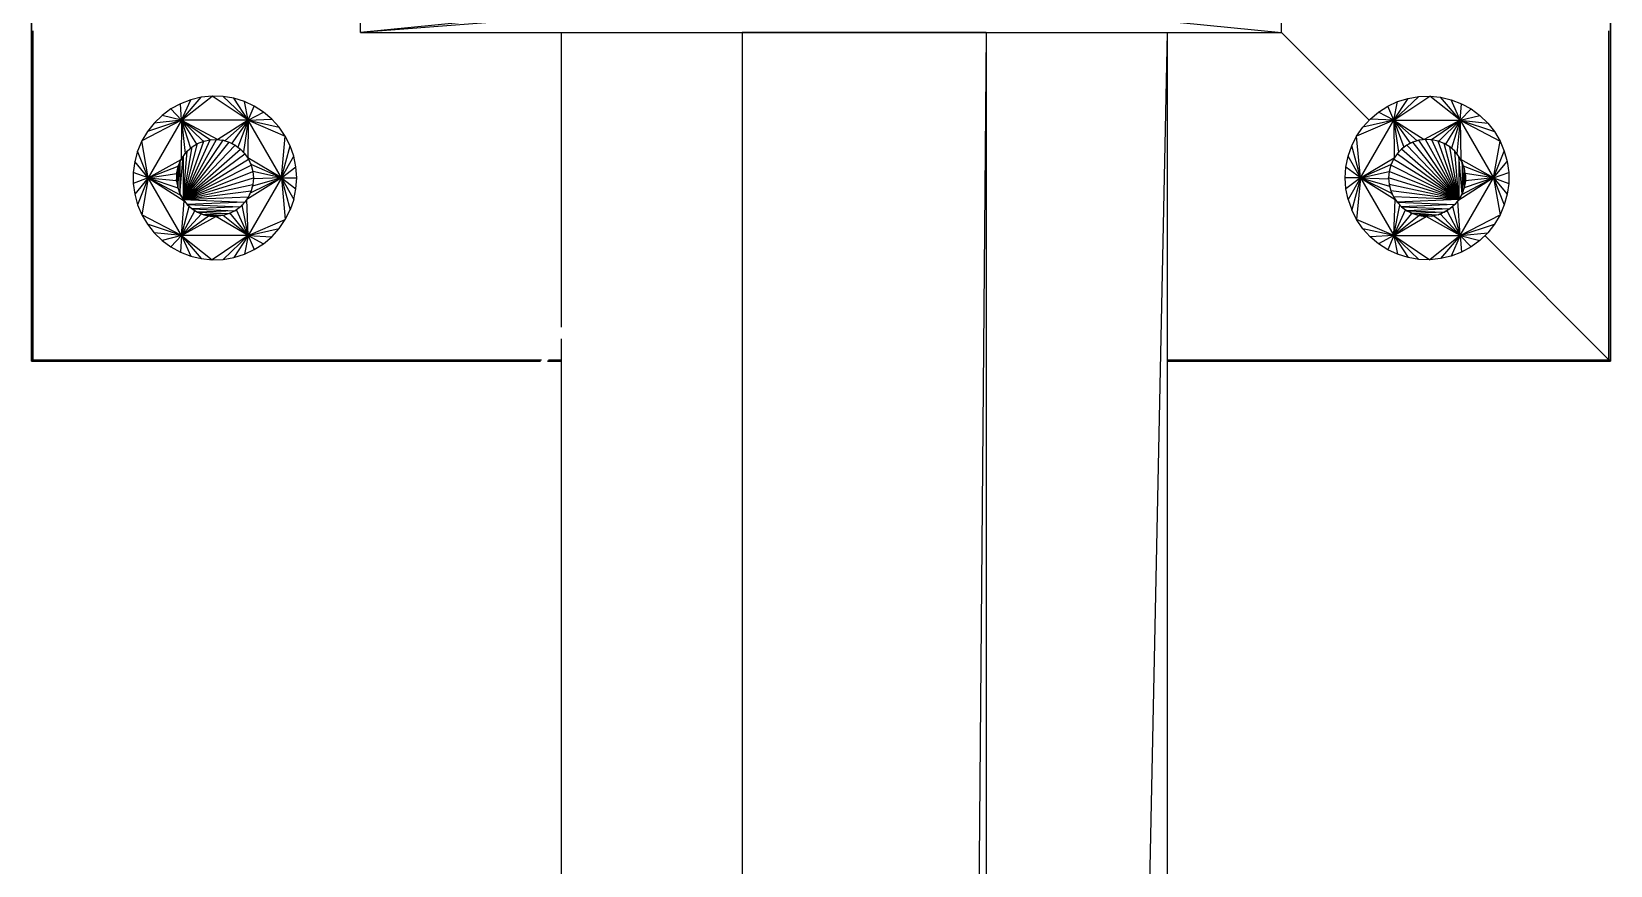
# Model space of a CAD drawing. Header units: millimetres. Extents: x -107267 to 109426, y -98906 to 83910.
# Drawn here: x 55227.7 to 55488.3, y 5601.8 to 5739.4 of the extents above; entities that cross this region are included whole.
import ezdxf

# ---------------------------------------------------------------- set-up
doc = ezdxf.new("R2010")
doc.units = ezdxf.units.MM
doc.layers.add('Top (Plan) View-000-CHÃO', color=254, linetype='Continuous')

# ---------------------------------------------------------------- blocks, each defined once
blk = doc.blocks.new('*U46')
at = {"layer": 'Top (Plan) View-000-CHÃO', "color": 0, "linetype": 'ByBlock', "lineweight": -2}
for p, q in [((154350.45, 166941.2), (154350.45, 162093.2)), ((154390.67, 166941.2), (154350.45, 162093.2)), ((154390.67, 166941.2), (154350.45, 166941.2)), ((154390.67, 166941.2), (154390.67, 162093.2))]:
    blk.add_line(p, q, dxfattribs=at)
blk = doc.blocks.new('*U118')
at = {"layer": 'Top (Plan) View-000-CHÃO', "color": 0, "linetype": 'ByBlock', "lineweight": -2}
for p, q in [((154256.17, 166928.58), (154254.72, 166927.51)), ((154257.75, 166929.44), (154256.17, 166928.58)), ((154257.94, 166926.72), (154256.17, 166928.58)), ((154259.44, 166930.09), (154257.75, 166929.44)), ((154257.94, 166926.72), (154257.75, 166929.44)), ((154257.94, 166926.72), (154262.98, 166930.69)), ((154257.94, 166926.72), (154261.19, 166930.51)), ((154257.94, 166926.72), (154259.44, 166930.09)), ((154261.19, 166930.51), (154259.44, 166930.09)), ((154262.98, 166930.69), (154261.19, 166930.51)), ((154264.79, 166930.63), (154262.98, 166930.69)), ((154268.93, 166926.72), (154262.98, 166930.69)), ((154266.56, 166930.33), (154264.79, 166930.63)), ((154268.93, 166926.72), (154264.79, 166930.63)), ((154268.29, 166929.79), (154266.56, 166930.33)), ((154268.93, 166926.72), (154266.56, 166930.33)), ((154269.92, 166929.04), (154268.29, 166929.79)), ((154268.93, 166926.72), (154268.29, 166929.79)), ((154268.93, 166926.72), (154269.92, 166929.04)), ((154271.44, 166928.06), (154269.92, 166929.04)), ((154257.94, 166926.72), (154251.39, 166923.29)), ((154257.94, 166926.72), (154252.31, 166924.84)), ((154253.42, 166926.25), (154252.31, 166924.84)), ((154257.94, 166926.72), (154252.44, 166917.2)), ((154254.72, 166927.51), (154253.42, 166926.25)), ((154257.94, 166926.72), (154253.42, 166926.25)), ((154257.94, 166926.72), (154254.72, 166927.51)), ((154257.94, 166926.72), (154257.86, 166920.24)), ((154268.93, 166926.72), (154257.94, 166926.72)), ((154257.94, 166926.72), (154263.89, 166923.53)), ((154257.94, 166926.72), (154262.69, 166923.5)), ((154257.94, 166926.72), (154261.51, 166923.25)), ((154257.94, 166926.72), (154260.4, 166922.77)), ((154257.94, 166926.72), (154259.4, 166922.1)), ((154257.94, 166926.72), (154258.54, 166921.24)), ((154268.93, 166926.72), (154263.89, 166923.53)), ((154268.93, 166926.72), (154265.08, 166923.33)), ((154268.93, 166926.72), (154266.21, 166922.91)), ((154268.93, 166926.72), (154267.24, 166922.28)), ((154268.93, 166926.72), (154268.14, 166921.47)), ((154268.93, 166926.72), (154268.86, 166920.5)), ((154268.93, 166926.72), (154271.44, 166928.06)), ((154268.93, 166926.72), (154272.82, 166926.9)), ((154274.43, 166917.2), (154268.93, 166926.72)), ((154268.93, 166926.72), (154274.03, 166925.56)), ((154268.93, 166926.72), (154275.05, 166924.08)), ((154272.82, 166926.9), (154271.44, 166928.06)), ((154274.03, 166925.56), (154272.82, 166926.9)), ((154251.39, 166923.29), (154250.68, 166921.62)), ((154252.31, 166924.84), (154251.39, 166923.29)), ((154252.44, 166917.2), (154251.39, 166923.29)), ((154261.31, 166923.16), (154261.51, 166923.25)), ((154261.51, 166923.25), (154261.53, 166923.25)), ((154262.67, 166923.5), (154262.69, 166923.5)), ((154262.69, 166923.5), (154262.86, 166923.51)), ((154263.81, 166923.53), (154263.89, 166923.53)), ((154263.89, 166923.53), (154264.19, 166923.48)), ((154264.95, 166923.35), (154265.08, 166923.33)), ((154265.08, 166923.33), (154265.36, 166923.23)), ((154275.05, 166924.08), (154274.03, 166925.56)), ((154274.43, 166917.2), (154275.05, 166924.08)), ((154275.86, 166922.47), (154275.05, 166924.08)), ((154250.68, 166921.62), (154250.21, 166919.89)), ((154252.44, 166917.2), (154250.68, 166921.62)), ((154258.4, 166921.03), (154258.54, 166921.24)), ((154258.54, 166921.24), (154258.68, 166921.38)), ((154259.19, 166921.89), (154259.4, 166922.1)), ((154259.4, 166922.1), (154259.52, 166922.18)), ((154260.14, 166922.6), (154260.4, 166922.77)), ((154260.4, 166922.77), (154260.48, 166922.81)), ((154266.03, 166922.97), (154266.21, 166922.91)), ((154266.21, 166922.91), (154266.44, 166922.77)), ((154267.04, 166922.4), (154267.24, 166922.28)), ((154267.24, 166922.28), (154267.4, 166922.13)), ((154267.93, 166921.66), (154268.14, 166921.47)), ((154268.14, 166921.47), (154268.23, 166921.34)), ((154268.68, 166920.74), (154268.86, 166920.5)), ((154274.43, 166917.2), (154275.86, 166922.47)), ((154274.43, 166917.2), (154276.46, 166920.76)), ((154276.46, 166920.76), (154275.86, 166922.47)), ((154276.81, 166919), (154276.46, 166920.76)), ((154250.21, 166919.89), (154249.97, 166918.1)), ((154249.97, 166918.1), (154249.97, 166916.29)), ((154252.44, 166917.2), (154249.97, 166918.1)), ((154252.44, 166917.2), (154250.21, 166919.89)), ((154252.44, 166917.2), (154257.86, 166920.24)), ((154252.44, 166917.2), (154257.39, 166919.13)), ((154257.13, 166917.95), (154257.2, 166918.25)), ((154257.36, 166918.99), (154257.39, 166919.13)), ((154257.39, 166919.13), (154257.5, 166919.4)), ((154257.78, 166920.05), (154257.86, 166920.24)), ((154257.86, 166920.24), (154258, 166920.45)), ((154268.86, 166920.5), (154268.9, 166920.41)), ((154274.43, 166917.2), (154268.86, 166920.5)), ((154269.27, 166919.64), (154269.39, 166919.41)), ((154269.39, 166919.41), (154269.4, 166919.37)), ((154274.43, 166917.2), (154269.39, 166919.41)), ((154269.7, 166918.25), (154269.7, 166918.25)), ((154269.7, 166918.25), (154269.7, 166918.19)), ((154274.43, 166917.2), (154269.7, 166918.25)), ((154274.43, 166917.2), (154276.81, 166919)), ((154276.94, 166917.2), (154276.81, 166919)), ((154252.44, 166917.2), (154249.97, 166916.29)), ((154249.97, 166916.29), (154250.21, 166914.51)), ((154252.44, 166917.2), (154250.21, 166914.51)), ((154252.44, 166917.2), (154250.68, 166912.77)), ((154252.44, 166917.2), (154251.39, 166911.11)), ((154252.44, 166917.2), (154257.13, 166917.95)), ((154252.44, 166917.2), (154257.1, 166916.75)), ((154252.44, 166917.2), (154257.3, 166915.56)), ((154252.44, 166917.2), (154257.72, 166914.43)), ((154252.44, 166917.2), (154258.35, 166913.39)), ((154257.94, 166907.67), (154252.44, 166917.2)), ((154257.1, 166916.75), (154257.11, 166916.98)), ((154257.11, 166916.71), (154257.1, 166916.75)), ((154257.13, 166917.86), (154257.13, 166917.95)), ((154257.3, 166915.56), (154257.3, 166915.57)), ((154257.35, 166915.44), (154257.3, 166915.56)), ((154274.43, 166917.2), (154268.69, 166913.63)), ((154274.43, 166917.2), (154268.93, 166907.67)), ((154274.43, 166917.2), (154269.27, 166914.69)), ((154269.64, 166915.84), (154269.55, 166915.56)), ((154274.43, 166917.2), (154269.64, 166915.84)), ((154269.65, 166915.97), (154269.64, 166915.84)), ((154269.78, 166917.04), (154269.75, 166916.75)), ((154274.43, 166917.2), (154269.78, 166917.04)), ((154269.78, 166917.11), (154269.78, 166917.04)), ((154274.43, 166917.2), (154276.46, 166913.63)), ((154274.43, 166917.2), (154275.86, 166911.93)), ((154274.43, 166917.2), (154275.05, 166910.32)), ((154274.43, 166917.2), (154276.94, 166917.2)), ((154274.43, 166917.2), (154276.81, 166915.4)), ((154276.81, 166915.4), (154276.94, 166917.2)), ((154250.21, 166914.51), (154250.68, 166912.77)), ((154257.72, 166914.43), (154257.7, 166914.49)), ((154257.88, 166914.17), (154257.72, 166914.43)), ((154257.94, 166907.67), (154258.35, 166913.39)), ((154258.35, 166913.39), (154258.28, 166913.51)), ((154258.55, 166913.17), (154258.35, 166913.39)), ((154268.1, 166912.92), (154267.92, 166912.7)), ((154268.69, 166913.63), (154268.55, 166913.46)), ((154268.69, 166913.63), (154268.8, 166913.84)), ((154268.93, 166907.67), (154268.69, 166913.63)), ((154269.14, 166914.46), (154269.27, 166914.69)), ((154269.33, 166914.86), (154269.27, 166914.69)), ((154276.46, 166913.63), (154275.86, 166911.93)), ((154276.46, 166913.63), (154276.81, 166915.4)), ((154250.68, 166912.77), (154251.39, 166911.11)), ((154251.39, 166911.11), (154252.31, 166909.56)), ((154257.94, 166907.67), (154251.39, 166911.11)), ((154257.94, 166907.67), (154259.16, 166912.5)), ((154257.94, 166907.67), (154260.13, 166911.78)), ((154257.94, 166907.67), (154261.21, 166911.25)), ((154257.94, 166907.67), (154262.38, 166910.94)), ((154257.94, 166907.67), (154263.58, 166910.85)), ((154259.16, 166912.5), (154259.04, 166912.64)), ((154259.37, 166912.34), (154259.16, 166912.5)), ((154260.13, 166911.78), (154259.94, 166911.92)), ((154260.32, 166911.68), (154260.13, 166911.78)), ((154261.21, 166911.25), (154260.96, 166911.37)), ((154261.37, 166911.21), (154261.21, 166911.25)), ((154262.38, 166910.94), (154262.09, 166911.01)), ((154262.49, 166910.93), (154262.38, 166910.94)), ((154263.58, 166910.85), (154263.31, 166910.87)), ((154263.63, 166910.85), (154263.58, 166910.85)), ((154268.93, 166907.67), (154263.58, 166910.85)), ((154264.78, 166910.99), (154264.78, 166910.99)), ((154264.79, 166910.99), (154264.78, 166910.99)), ((154268.93, 166907.67), (154264.78, 166910.99)), ((154265.93, 166911.36), (154265.88, 166911.34)), ((154266.18, 166911.49), (154265.93, 166911.36)), ((154268.93, 166907.67), (154265.93, 166911.36)), ((154266.99, 166911.94), (154266.89, 166911.88)), ((154267.22, 166912.13), (154266.99, 166911.94)), ((154268.93, 166907.67), (154266.99, 166911.94)), ((154267.92, 166912.7), (154267.79, 166912.59)), ((154268.93, 166907.67), (154267.92, 166912.7)), ((154268.93, 166907.67), (154275.05, 166910.32)), ((154274.03, 166908.83), (154275.05, 166910.32)), ((154275.05, 166910.32), (154275.86, 166911.93)), ((154252.31, 166909.56), (154253.42, 166908.14)), ((154257.94, 166907.67), (154252.31, 166909.56)), ((154253.42, 166908.14), (154254.72, 166906.89)), ((154257.94, 166907.67), (154253.42, 166908.14)), ((154257.94, 166907.67), (154254.72, 166906.89)), ((154257.94, 166907.67), (154256.17, 166905.82)), ((154257.94, 166907.67), (154257.75, 166904.95)), ((154268.93, 166907.67), (154257.94, 166907.67)), ((154257.94, 166907.67), (154262.98, 166903.7)), ((154257.94, 166907.67), (154261.19, 166903.88)), ((154257.94, 166907.67), (154259.44, 166904.3)), ((154268.93, 166907.67), (154262.98, 166903.7)), ((154268.93, 166907.67), (154264.79, 166903.76)), ((154268.93, 166907.67), (154266.56, 166904.06)), ((154268.93, 166907.67), (154268.29, 166904.6)), ((154268.93, 166907.67), (154274.03, 166908.83)), ((154268.93, 166907.67), (154272.82, 166907.49)), ((154268.93, 166907.67), (154271.44, 166906.33)), ((154268.93, 166907.67), (154269.92, 166905.36)), ((154272.82, 166907.49), (154274.03, 166908.83)), ((154254.72, 166906.89), (154256.17, 166905.82)), ((154256.17, 166905.82), (154257.75, 166904.95)), ((154268.29, 166904.6), (154269.92, 166905.36)), ((154269.92, 166905.36), (154271.44, 166906.33)), ((154271.44, 166906.33), (154272.82, 166907.49)), ((154257.75, 166904.95), (154259.44, 166904.3)), ((154259.44, 166904.3), (154261.19, 166903.88)), ((154261.19, 166903.88), (154262.98, 166903.7)), ((154262.98, 166903.7), (154264.79, 166903.76)), ((154264.79, 166903.76), (154266.56, 166904.06)), ((154266.56, 166904.06), (154268.29, 166904.6))]:
    blk.add_line(p, q, dxfattribs=at)
blk = doc.blocks.new('*U119')
at = {"layer": 'Top (Plan) View-000-CHÃO', "color": 0, "linetype": 'ByBlock', "lineweight": -2}
for p, q in [((154258.17, 166913.64), (154263.7, 166923.54)), ((154258.17, 166913.64), (154262.63, 166923.5)), ((154258.17, 166913.64), (154264.77, 166923.4)), ((154258.17, 166913.64), (154261.58, 166923.27)), ((154260.58, 166922.87), (154261.58, 166923.27)), ((154261.53, 166923.25), (154261.52, 166923.25)), ((154261.58, 166923.27), (154261.55, 166923.26)), ((154261.58, 166923.27), (154262.63, 166923.5)), ((154261.58, 166923.27), (154261.6, 166923.28)), ((154262.63, 166923.5), (154262.6, 166923.49)), ((154262.63, 166923.5), (154263.7, 166923.54)), ((154262.63, 166923.5), (154262.66, 166923.5)), ((154262.67, 166923.5), (154262.69, 166923.5)), ((154263.7, 166923.54), (154263.68, 166923.54)), ((154263.7, 166923.54), (154263.73, 166923.54)), ((154263.7, 166923.54), (154264.77, 166923.4)), ((154264.77, 166923.4), (154264.75, 166923.41)), ((154264.77, 166923.4), (154264.8, 166923.4)), ((154264.77, 166923.4), (154265.8, 166923.09)), ((154257.65, 166919.81), (154258.17, 166920.75)), ((154257.65, 166914.58), (154258.17, 166920.75)), ((154258.17, 166920.75), (154258.16, 166920.73)), ((154258.17, 166913.64), (154265.8, 166923.09)), ((154258.17, 166913.64), (154260.58, 166922.87)), ((154258.17, 166913.64), (154266.76, 166922.6)), ((154258.17, 166913.64), (154259.66, 166922.3)), ((154258.17, 166913.64), (154267.63, 166921.96)), ((154258.17, 166920.75), (154258.85, 166921.59)), ((154258.17, 166913.64), (154258.85, 166921.59)), ((154258.17, 166913.64), (154268.38, 166921.19)), ((154258.17, 166920.75), (154258.19, 166920.78)), ((154258.17, 166920.75), (154258.17, 166913.64)), ((154258.85, 166921.59), (154258.83, 166921.57)), ((154258.85, 166921.59), (154259.66, 166922.3)), ((154258.85, 166921.59), (154258.87, 166921.61)), ((154259.66, 166922.3), (154259.64, 166922.28)), ((154259.66, 166922.3), (154260.58, 166922.87)), ((154259.66, 166922.3), (154259.68, 166922.32)), ((154260.58, 166922.87), (154260.55, 166922.85)), ((154260.58, 166922.87), (154260.6, 166922.88)), ((154265.8, 166923.09), (154265.78, 166923.1)), ((154265.8, 166923.09), (154265.83, 166923.08)), ((154265.8, 166923.09), (154266.76, 166922.6)), ((154266.76, 166922.6), (154266.74, 166922.62)), ((154266.79, 166922.59), (154266.76, 166922.6)), ((154266.76, 166922.6), (154267.63, 166921.96)), ((154267.61, 166921.98), (154267.63, 166921.96)), ((154267.65, 166921.94), (154267.63, 166921.96)), ((154267.63, 166921.96), (154268.38, 166921.19)), ((154268.36, 166921.21), (154268.38, 166921.19)), ((154268.39, 166921.16), (154268.38, 166921.19)), ((154268.38, 166921.19), (154268.98, 166920.29)), ((154257.11, 166917.74), (154257.29, 166918.8)), ((154257.29, 166918.8), (154257.11, 166916.66)), ((154257.29, 166918.8), (154257.28, 166918.77)), ((154257.29, 166918.8), (154257.65, 166919.81)), ((154257.29, 166915.6), (154257.65, 166919.81)), ((154257.29, 166918.8), (154257.3, 166918.82)), ((154257.29, 166918.8), (154257.29, 166915.6)), ((154257.65, 166919.81), (154257.64, 166919.79)), ((154257.65, 166919.81), (154257.66, 166919.84)), ((154257.65, 166919.81), (154257.65, 166914.58)), ((154258.17, 166913.64), (154268.98, 166920.29)), ((154258.17, 166913.64), (154269.42, 166919.31)), ((154258.17, 166913.64), (154269.69, 166918.27)), ((154268.96, 166920.32), (154268.98, 166920.29)), ((154268.99, 166920.27), (154268.98, 166920.29)), ((154268.98, 166920.29), (154269.42, 166919.31)), ((154269.41, 166919.34), (154269.42, 166919.31)), ((154269.43, 166919.28), (154269.42, 166919.31)), ((154269.42, 166919.31), (154269.69, 166918.27)), ((154269.69, 166918.3), (154269.69, 166918.27)), ((154269.7, 166918.23), (154269.69, 166918.27)), ((154269.69, 166918.27), (154269.79, 166917.2)), ((154257.11, 166917.74), (154257.11, 166917.76)), ((154257.11, 166917.74), (154257.11, 166916.66)), ((154257.11, 166917.74), (154257.11, 166917.71)), ((154257.11, 166916.66), (154257.11, 166916.69)), ((154257.11, 166916.66), (154257.29, 166915.6)), ((154257.11, 166916.66), (154257.11, 166916.63)), ((154257.29, 166915.6), (154257.28, 166915.62)), ((154257.29, 166915.6), (154257.65, 166914.58)), ((154257.29, 166915.6), (154257.3, 166915.57)), ((154257.3, 166915.57), (154257.31, 166915.54)), ((154258.17, 166913.64), (154269.79, 166917.2)), ((154258.17, 166913.64), (154269.69, 166916.12)), ((154269.69, 166916.12), (154269.42, 166915.08)), ((154269.79, 166917.2), (154269.69, 166916.12)), ((154269.7, 166916.15), (154269.69, 166916.12)), ((154269.69, 166916.1), (154269.69, 166916.12)), ((154269.78, 166917.23), (154269.79, 166917.2)), ((154269.78, 166917.17), (154269.79, 166917.2)), ((154257.65, 166914.58), (154257.64, 166914.61)), ((154257.65, 166914.58), (154258.17, 166913.64)), ((154257.65, 166914.58), (154257.66, 166914.56)), ((154258.17, 166913.64), (154258.16, 166913.66)), ((154258.17, 166913.64), (154269.42, 166915.08)), ((154258.17, 166913.64), (154268.98, 166914.1)), ((154258.17, 166913.64), (154258.85, 166912.8)), ((154258.17, 166913.64), (154258.19, 166913.62)), ((154258.17, 166913.64), (154268.38, 166913.21)), ((154258.85, 166912.8), (154258.83, 166912.82)), ((154268.38, 166913.21), (154258.85, 166912.8)), ((154268.38, 166913.21), (154267.63, 166912.43)), ((154268.38, 166913.21), (154268.36, 166913.19)), ((154268.98, 166914.1), (154268.38, 166913.21)), ((154268.39, 166913.23), (154268.38, 166913.21)), ((154268.96, 166914.08), (154268.98, 166914.1)), ((154269.42, 166915.08), (154268.98, 166914.1)), ((154268.99, 166914.13), (154268.98, 166914.1)), ((154269.41, 166915.05), (154269.42, 166915.08)), ((154269.43, 166915.11), (154269.42, 166915.08)), ((154258.85, 166912.8), (154259.66, 166912.09)), ((154258.85, 166912.8), (154258.87, 166912.78)), ((154258.85, 166912.8), (154267.63, 166912.43)), ((154259.66, 166912.09), (154259.64, 166912.11)), ((154267.63, 166912.43), (154259.66, 166912.09)), ((154259.66, 166912.09), (154260.58, 166911.53)), ((154259.66, 166912.09), (154259.68, 166912.08)), ((154259.66, 166912.09), (154266.76, 166911.79)), ((154260.58, 166911.53), (154260.55, 166911.54)), ((154266.76, 166911.79), (154260.58, 166911.53)), ((154260.58, 166911.53), (154261.58, 166911.12)), ((154260.58, 166911.53), (154260.6, 166911.51)), ((154260.58, 166911.53), (154265.8, 166911.3)), ((154261.58, 166911.12), (154261.55, 166911.13)), ((154265.8, 166911.3), (154261.58, 166911.12)), ((154261.58, 166911.12), (154262.63, 166910.9)), ((154261.58, 166911.12), (154261.6, 166911.12)), ((154261.58, 166911.12), (154264.77, 166910.99)), ((154262.63, 166910.9), (154262.6, 166910.9)), ((154264.77, 166910.99), (154262.63, 166910.9)), ((154262.63, 166910.9), (154263.7, 166910.85)), ((154262.63, 166910.9), (154262.66, 166910.9)), ((154263.7, 166910.85), (154263.68, 166910.85)), ((154264.77, 166910.99), (154263.7, 166910.85)), ((154263.7, 166910.85), (154263.73, 166910.85)), ((154264.77, 166910.99), (154264.75, 166910.98)), ((154265.8, 166911.3), (154264.77, 166910.99)), ((154264.77, 166910.99), (154264.8, 166911)), ((154265.8, 166911.3), (154265.78, 166911.29)), ((154266.76, 166911.79), (154265.8, 166911.3)), ((154265.8, 166911.3), (154265.83, 166911.32)), ((154266.76, 166911.79), (154266.74, 166911.78)), ((154267.63, 166912.43), (154266.76, 166911.79)), ((154266.76, 166911.79), (154266.79, 166911.81)), ((154267.63, 166912.43), (154267.61, 166912.41)), ((154267.63, 166912.43), (154267.65, 166912.45))]:
    blk.add_line(p, q, dxfattribs=at)
blk = doc.blocks.new('*U122')
at = {"layer": 'Top (Plan) View-000-CHÃO', "color": 0, "linetype": 'ByBlock', "lineweight": -2}
for p, q in [((154455.43, 166928.06), (154456.95, 166929.03)), ((154456.95, 166929.03), (154458.58, 166929.79)), ((154457.94, 166926.72), (154456.95, 166929.03)), ((154457.94, 166926.72), (154463.89, 166930.68)), ((154457.94, 166926.72), (154462.08, 166930.62)), ((154457.94, 166926.72), (154460.31, 166930.32)), ((154457.94, 166926.72), (154458.58, 166929.79)), ((154458.58, 166929.79), (154460.31, 166930.32)), ((154460.31, 166930.32), (154462.08, 166930.62)), ((154462.08, 166930.62), (154463.89, 166930.68)), ((154463.89, 166930.68), (154465.68, 166930.5)), ((154468.93, 166926.72), (154463.89, 166930.68)), ((154465.68, 166930.5), (154467.44, 166930.09)), ((154468.93, 166926.72), (154465.68, 166930.5)), ((154467.44, 166930.09), (154469.12, 166929.44)), ((154468.93, 166926.72), (154467.44, 166930.09)), ((154468.93, 166926.72), (154469.12, 166929.44)), ((154468.93, 166926.72), (154470.7, 166928.57)), ((154469.12, 166929.44), (154470.7, 166928.57)), ((154470.7, 166928.57), (154472.15, 166927.5)), ((154457.94, 166926.72), (154451.82, 166924.07)), ((154452.44, 166917.19), (154457.94, 166926.72)), ((154452.84, 166925.56), (154454.05, 166926.9)), ((154457.94, 166926.72), (154452.84, 166925.56)), ((154454.05, 166926.9), (154455.43, 166928.06)), ((154457.94, 166926.72), (154454.05, 166926.9)), ((154457.94, 166926.72), (154455.43, 166928.06)), ((154457.94, 166926.72), (154458.01, 166920.49)), ((154457.94, 166926.72), (154458.73, 166921.46)), ((154457.94, 166926.72), (154459.63, 166922.27)), ((154457.94, 166926.72), (154460.66, 166922.9)), ((154457.94, 166926.72), (154461.79, 166923.32)), ((154457.94, 166926.72), (154462.98, 166923.52)), ((154457.94, 166926.72), (154468.93, 166926.72)), ((154457.94, 166926.72), (154457.94, 166926.72)), ((154458.35, 166926.72), (154458.35, 166926.72)), ((154459.51, 166926.72), (154459.51, 166926.72)), ((154460.11, 166926.72), (154460.11, 166926.72)), ((154461.07, 166926.72), (154461.07, 166926.72)), ((154462.58, 166926.72), (154462.58, 166926.72)), ((154468.93, 166926.72), (154462.98, 166923.52)), ((154463.38, 166926.72), (154463.38, 166926.72)), ((154468.93, 166926.72), (154464.19, 166923.5)), ((154464.87, 166926.72), (154464.87, 166926.72)), ((154468.93, 166926.72), (154465.37, 166923.24)), ((154466.42, 166926.72), (154466.42, 166926.72)), ((154468.93, 166926.72), (154466.48, 166922.77)), ((154467.47, 166926.72), (154467.47, 166926.72)), ((154468.93, 166926.72), (154467.48, 166922.09)), ((154468.04, 166926.72), (154468.04, 166926.72)), ((154468.93, 166926.72), (154468.33, 166921.24)), ((154468.93, 166926.72), (154472.15, 166927.5)), ((154468.93, 166926.72), (154469.01, 166920.24)), ((154468.93, 166926.72), (154474.43, 166917.19)), ((154468.93, 166926.72), (154475.48, 166923.28)), ((154468.93, 166926.72), (154474.57, 166924.83)), ((154468.93, 166926.72), (154473.45, 166926.25)), ((154472.15, 166927.5), (154473.45, 166926.25)), ((154473.45, 166926.25), (154474.57, 166924.83)), ((154451.01, 166922.46), (154451.82, 166924.07)), ((154451.82, 166924.07), (154452.84, 166925.56)), ((154452.44, 166917.19), (154451.82, 166924.07)), ((154461.79, 166923.32), (154461.51, 166923.22)), ((154461.92, 166923.35), (154461.79, 166923.32)), ((154462.98, 166923.52), (154462.68, 166923.47)), ((154463.06, 166923.52), (154462.98, 166923.52)), ((154464.19, 166923.5), (154464.01, 166923.5)), ((154464.2, 166923.49), (154464.19, 166923.5)), ((154465.37, 166923.24), (154465.34, 166923.25)), ((154465.56, 166923.16), (154465.37, 166923.24)), ((154474.43, 166917.19), (154475.48, 166923.28)), ((154474.57, 166924.83), (154475.48, 166923.28)), ((154475.48, 166923.28), (154476.19, 166921.62)), ((154450.06, 166918.99), (154450.42, 166920.76)), ((154450.42, 166920.76), (154451.01, 166922.46)), ((154452.44, 166917.19), (154450.42, 166920.76)), ((154452.44, 166917.19), (154451.01, 166922.46)), ((154458.19, 166920.74), (154458.01, 166920.49)), ((154458.73, 166921.46), (154458.64, 166921.33)), ((154458.94, 166921.65), (154458.73, 166921.46)), ((154459.63, 166922.27), (154459.47, 166922.13)), ((154459.83, 166922.4), (154459.63, 166922.27)), ((154460.66, 166922.9), (154460.44, 166922.77)), ((154460.84, 166922.97), (154460.66, 166922.9)), ((154466.48, 166922.77), (154466.4, 166922.8)), ((154466.73, 166922.6), (154466.48, 166922.77)), ((154467.48, 166922.09), (154467.36, 166922.17)), ((154467.68, 166921.88), (154467.48, 166922.09)), ((154468.33, 166921.24), (154468.19, 166921.38)), ((154468.47, 166921.03), (154468.33, 166921.24)), ((154474.43, 166917.19), (154476.19, 166921.62)), ((154476.19, 166921.62), (154476.66, 166919.88)), ((154449.94, 166917.19), (154450.06, 166918.99)), ((154452.44, 166917.19), (154450.06, 166918.99)), ((154452.44, 166917.19), (154458.01, 166920.49)), ((154452.44, 166917.19), (154457.48, 166919.41)), ((154452.44, 166917.19), (154457.17, 166918.24)), ((154457.17, 166918.25), (154457.17, 166918.24)), ((154457.17, 166918.24), (154457.17, 166918.19)), ((154457.48, 166919.41), (154457.47, 166919.37)), ((154457.6, 166919.64), (154457.48, 166919.41)), ((154458.01, 166920.49), (154457.97, 166920.4)), ((154469.01, 166920.24), (154468.87, 166920.44)), ((154469.09, 166920.05), (154469.01, 166920.24)), ((154474.43, 166917.19), (154469.01, 166920.24)), ((154469.48, 166919.13), (154469.37, 166919.39)), ((154469.52, 166918.98), (154469.48, 166919.13)), ((154474.43, 166917.19), (154469.48, 166919.13)), ((154469.74, 166917.95), (154469.68, 166918.25)), ((154474.43, 166917.19), (154476.66, 166919.88)), ((154474.43, 166917.19), (154476.91, 166918.09)), ((154476.66, 166919.88), (154476.91, 166918.09)), ((154476.91, 166918.09), (154476.91, 166916.29)), ((154450.06, 166915.39), (154449.94, 166917.19)), ((154452.44, 166917.19), (154449.94, 166917.19)), ((154452.44, 166917.19), (154450.06, 166915.39)), ((154452.44, 166917.19), (154450.42, 166913.62)), ((154452.44, 166917.19), (154451.01, 166911.92)), ((154452.44, 166917.19), (154451.82, 166910.31)), ((154452.44, 166917.19), (154457.6, 166914.69)), ((154452.44, 166917.19), (154458.18, 166913.63)), ((154452.44, 166917.19), (154457.23, 166915.84)), ((154452.44, 166917.19), (154457.09, 166917.04)), ((154452.44, 166917.19), (154457.94, 166907.67)), ((154452.44, 166917.19), (154452.44, 166917.19)), ((154457.09, 166917.1), (154457.09, 166917.04)), ((154457.09, 166917.04), (154457.12, 166916.75)), ((154457.22, 166915.96), (154457.23, 166915.84)), ((154457.23, 166915.84), (154457.32, 166915.55)), ((154474.43, 166917.19), (154468.52, 166913.39)), ((154468.93, 166907.67), (154474.43, 166917.19)), ((154474.43, 166917.19), (154469.15, 166914.42)), ((154469.53, 166915.43), (154469.57, 166915.55)), ((154474.43, 166917.19), (154469.57, 166915.55)), ((154469.57, 166915.55), (154469.57, 166915.56)), ((154469.74, 166917.85), (154469.74, 166917.95)), ((154474.43, 166917.19), (154469.74, 166917.95)), ((154469.77, 166916.74), (154469.76, 166916.98)), ((154469.76, 166916.71), (154469.77, 166916.74)), ((154474.43, 166917.19), (154469.77, 166916.74)), ((154474.43, 166917.19), (154475.48, 166911.1)), ((154474.43, 166917.19), (154476.19, 166912.76)), ((154474.43, 166917.19), (154476.66, 166914.5)), ((154474.43, 166917.19), (154476.91, 166916.29)), ((154476.91, 166916.29), (154476.66, 166914.5)), ((154450.42, 166913.62), (154450.06, 166915.39)), ((154450.42, 166913.62), (154451.01, 166911.92)), ((154457.54, 166914.86), (154457.6, 166914.69)), ((154457.73, 166914.45), (154457.6, 166914.69)), ((154457.94, 166907.67), (154458.18, 166913.63)), ((154458.18, 166913.63), (154458.07, 166913.83)), ((154458.18, 166913.63), (154458.32, 166913.46)), ((154458.77, 166912.91), (154458.95, 166912.7)), ((154468.32, 166913.17), (154468.52, 166913.39)), ((154468.52, 166913.39), (154468.59, 166913.5)), ((154468.93, 166907.67), (154468.52, 166913.39)), ((154468.99, 166914.17), (154469.15, 166914.42)), ((154469.15, 166914.42), (154469.17, 166914.49)), ((154476.66, 166914.5), (154476.19, 166912.76)), ((154451.82, 166910.31), (154451.01, 166911.92)), ((154452.84, 166908.82), (154451.82, 166910.31)), ((154457.94, 166907.67), (154451.82, 166910.31)), ((154457.94, 166907.67), (154458.95, 166912.7)), ((154457.94, 166907.67), (154459.88, 166911.93)), ((154457.94, 166907.67), (154460.94, 166911.35)), ((154457.94, 166907.67), (154462.09, 166910.99)), ((154457.94, 166907.67), (154463.29, 166910.84)), ((154458.95, 166912.7), (154459.08, 166912.59)), ((154458.95, 166912.7), (154458.95, 166912.7)), ((154459.65, 166912.12), (154459.88, 166911.93)), ((154459.88, 166911.93), (154459.98, 166911.87)), ((154459.88, 166911.93), (154459.98, 166911.88)), ((154459.97, 166911.88), (154459.88, 166911.93)), ((154460.69, 166911.49), (154460.94, 166911.35)), ((154460.72, 166911.47), (154460.94, 166911.35)), ((154460.94, 166911.35), (154460.73, 166911.47)), ((154460.94, 166911.35), (154460.99, 166911.34)), ((154460.94, 166911.35), (154460.99, 166911.34)), ((154460.99, 166911.34), (154460.94, 166911.35)), ((154460.94, 166911.35), (154460.94, 166911.35)), ((154462.08, 166910.99), (154462.09, 166910.99)), ((154462.08, 166910.99), (154462.09, 166910.99)), ((154462.09, 166910.99), (154462.08, 166910.99)), ((154462.09, 166910.99), (154462.09, 166910.99)), ((154462.09, 166910.99), (154462.09, 166910.99)), ((154462.09, 166910.99), (154462.09, 166910.99)), ((154462.09, 166910.99), (154462.09, 166910.99)), ((154463.24, 166910.85), (154463.29, 166910.84)), ((154463.25, 166910.85), (154463.29, 166910.84)), ((154463.29, 166910.84), (154463.25, 166910.85)), ((154463.29, 166910.84), (154463.56, 166910.86)), ((154463.29, 166910.84), (154463.55, 166910.86)), ((154463.51, 166910.86), (154463.29, 166910.84)), ((154463.29, 166910.84), (154463.29, 166910.84)), ((154468.93, 166907.67), (154463.29, 166910.84)), ((154464.38, 166910.92), (154464.49, 166910.93)), ((154464.39, 166910.92), (154464.49, 166910.93)), ((154464.49, 166910.93), (154464.39, 166910.92)), ((154464.49, 166910.93), (154464.79, 166911.01)), ((154464.49, 166910.93), (154464.78, 166911.01)), ((154464.76, 166911), (154464.49, 166910.93)), ((154464.49, 166910.93), (154464.49, 166910.93)), ((154468.93, 166907.67), (154464.49, 166910.93)), ((154465.5, 166911.2), (154465.66, 166911.24)), ((154465.51, 166911.2), (154465.66, 166911.24)), ((154465.66, 166911.24), (154465.51, 166911.2)), ((154465.66, 166911.24), (154465.91, 166911.37)), ((154465.9, 166911.36), (154465.66, 166911.24)), ((154465.89, 166911.36), (154465.66, 166911.24)), ((154465.66, 166911.24), (154465.66, 166911.24)), ((154468.93, 166907.67), (154465.66, 166911.24)), ((154466.74, 166911.77), (154466.55, 166911.68)), ((154466.55, 166911.68), (154466.74, 166911.77)), ((154466.74, 166911.77), (154466.56, 166911.68)), ((154466.74, 166911.77), (154466.93, 166911.91)), ((154468.93, 166907.67), (154466.74, 166911.77)), ((154467.5, 166912.34), (154467.71, 166912.49)), ((154467.71, 166912.49), (154467.83, 166912.63)), ((154468.93, 166907.67), (154467.71, 166912.49)), ((154468.93, 166907.67), (154475.48, 166911.1)), ((154475.48, 166911.1), (154474.57, 166909.55)), ((154476.19, 166912.76), (154475.48, 166911.1)), ((154454.05, 166907.49), (154452.84, 166908.82)), ((154457.94, 166907.67), (154452.84, 166908.82)), ((154457.94, 166907.67), (154454.05, 166907.49)), ((154457.94, 166907.67), (154455.43, 166906.32)), ((154457.94, 166907.67), (154456.95, 166905.35)), ((154457.94, 166907.67), (154468.93, 166907.67)), ((154457.94, 166907.67), (154458.58, 166904.59)), ((154457.94, 166907.67), (154460.31, 166904.06)), ((154457.94, 166907.67), (154462.08, 166903.76)), ((154457.94, 166907.67), (154463.89, 166903.7)), ((154468.93, 166907.67), (154463.89, 166903.7)), ((154468.93, 166907.67), (154465.68, 166903.88)), ((154468.93, 166907.67), (154467.44, 166904.3)), ((154468.93, 166907.67), (154474.57, 166909.55)), ((154468.93, 166907.67), (154473.45, 166908.14)), ((154468.93, 166907.67), (154469.12, 166904.95)), ((154468.93, 166907.67), (154470.7, 166905.81)), ((154468.93, 166907.67), (154472.15, 166906.88)), ((154473.45, 166908.14), (154472.15, 166906.88)), ((154474.57, 166909.55), (154473.45, 166908.14)), ((154455.43, 166906.32), (154454.05, 166907.49)), ((154456.95, 166905.35), (154455.43, 166906.32)), ((154458.58, 166904.59), (154456.95, 166905.35)), ((154470.7, 166905.81), (154469.12, 166904.95)), ((154472.15, 166906.88), (154470.7, 166905.81)), ((154460.31, 166904.06), (154458.58, 166904.59)), ((154462.08, 166903.76), (154460.31, 166904.06)), ((154463.89, 166903.7), (154462.08, 166903.76)), ((154465.68, 166903.88), (154463.89, 166903.7)), ((154467.44, 166904.3), (154465.68, 166903.88)), ((154469.12, 166904.95), (154467.44, 166904.3))]:
    blk.add_line(p, q, dxfattribs=at)
blk = doc.blocks.new('*U123')
at = {"layer": 'Top (Plan) View-000-CHÃO', "color": 0, "linetype": 'ByBlock', "lineweight": -2}
for p, q in [((154462.1, 166923.4), (154461.07, 166923.08)), ((154462.1, 166923.4), (154462.07, 166923.39)), ((154463.17, 166923.54), (154462.1, 166923.4)), ((154462.1, 166923.4), (154462.13, 166923.4)), ((154468.7, 166913.64), (154462.1, 166923.4)), ((154463.17, 166923.54), (154463.14, 166923.53)), ((154464.24, 166923.49), (154463.17, 166923.54)), ((154463.17, 166923.54), (154463.19, 166923.54)), ((154468.7, 166913.64), (154463.17, 166923.54)), ((154464.2, 166923.49), (154464.18, 166923.49)), ((154464.24, 166923.49), (154464.21, 166923.49)), ((154465.29, 166923.26), (154464.24, 166923.49)), ((154464.24, 166923.49), (154464.27, 166923.48)), ((154468.7, 166913.64), (154464.24, 166923.49)), ((154465.29, 166923.26), (154465.27, 166923.27)), ((154466.29, 166922.86), (154465.29, 166923.26)), ((154465.29, 166923.26), (154465.32, 166923.25)), ((154468.7, 166913.64), (154465.29, 166923.26)), ((154465.34, 166923.25), (154465.35, 166923.24)), ((154458.49, 166921.18), (154457.89, 166920.29)), ((154458.48, 166921.16), (154458.49, 166921.18)), ((154459.24, 166921.96), (154458.49, 166921.18)), ((154458.51, 166921.2), (154458.49, 166921.18)), ((154468.7, 166913.64), (154458.49, 166921.18)), ((154459.22, 166921.94), (154459.24, 166921.96)), ((154460.11, 166922.6), (154459.24, 166921.96)), ((154459.26, 166921.98), (154459.24, 166921.96)), ((154468.7, 166913.64), (154459.24, 166921.96)), ((154460.08, 166922.58), (154460.11, 166922.6)), ((154461.07, 166923.08), (154460.11, 166922.6)), ((154460.11, 166922.6), (154460.13, 166922.61)), ((154468.7, 166913.64), (154460.11, 166922.6)), ((154461.07, 166923.08), (154461.04, 166923.07)), ((154461.07, 166923.08), (154461.09, 166923.09)), ((154468.7, 166913.64), (154461.07, 166923.08)), ((154466.29, 166922.86), (154466.27, 166922.87)), ((154467.21, 166922.3), (154466.29, 166922.86)), ((154466.29, 166922.86), (154466.32, 166922.85)), ((154468.7, 166913.64), (154466.29, 166922.86)), ((154467.21, 166922.3), (154467.19, 166922.31)), ((154468.02, 166921.59), (154467.21, 166922.3)), ((154467.21, 166922.3), (154467.23, 166922.28)), ((154468.7, 166913.64), (154467.21, 166922.3)), ((154468.02, 166921.59), (154468, 166921.6)), ((154468.7, 166920.75), (154468.02, 166921.59)), ((154468.02, 166921.59), (154468.04, 166921.56)), ((154468.7, 166913.64), (154468.02, 166921.59)), ((154468.7, 166920.75), (154468.68, 166920.77)), ((154469.22, 166919.81), (154468.7, 166920.75)), ((154468.7, 166920.75), (154468.71, 166920.72)), ((154468.7, 166920.75), (154468.7, 166913.64)), ((154469.22, 166914.58), (154468.7, 166920.75)), ((154457.18, 166918.26), (154457.09, 166917.19)), ((154457.17, 166918.22), (154457.18, 166918.26)), ((154457.45, 166919.31), (154457.18, 166918.26)), ((154457.18, 166918.29), (154457.18, 166918.26)), ((154468.7, 166913.64), (154457.18, 166918.26)), ((154457.44, 166919.28), (154457.45, 166919.31)), ((154457.89, 166920.29), (154457.45, 166919.31)), ((154457.46, 166919.33), (154457.45, 166919.31)), ((154468.7, 166913.64), (154457.45, 166919.31)), ((154457.88, 166920.26), (154457.89, 166920.29)), ((154457.91, 166920.31), (154457.89, 166920.29)), ((154468.7, 166913.64), (154457.89, 166920.29)), ((154469.22, 166919.81), (154469.21, 166919.83)), ((154469.58, 166918.79), (154469.22, 166919.81)), ((154469.22, 166919.81), (154469.23, 166919.78)), ((154469.22, 166919.81), (154469.22, 166914.58)), ((154469.58, 166915.59), (154469.22, 166919.81)), ((154469.58, 166918.79), (154469.57, 166918.82)), ((154469.76, 166917.73), (154469.58, 166918.79)), ((154469.58, 166918.79), (154469.59, 166918.76)), ((154469.58, 166918.79), (154469.58, 166915.59)), ((154469.58, 166918.79), (154469.76, 166916.65)), ((154457.09, 166917.22), (154457.09, 166917.19)), ((154457.09, 166917.16), (154457.09, 166917.19)), ((154457.09, 166917.19), (154457.18, 166916.12)), ((154468.7, 166913.64), (154457.09, 166917.19)), ((154457.17, 166916.15), (154457.18, 166916.12)), ((154457.18, 166916.09), (154457.18, 166916.12)), ((154457.18, 166916.12), (154457.45, 166915.08)), ((154468.7, 166913.64), (154457.18, 166916.12)), ((154469.58, 166915.59), (154469.22, 166914.58)), ((154469.57, 166915.56), (154469.56, 166915.53)), ((154469.58, 166915.59), (154469.57, 166915.56)), ((154469.76, 166916.65), (154469.58, 166915.59)), ((154469.58, 166915.59), (154469.59, 166915.62)), ((154469.76, 166917.73), (154469.76, 166917.76)), ((154469.76, 166917.73), (154469.76, 166916.65)), ((154469.76, 166917.73), (154469.76, 166917.7)), ((154469.76, 166916.65), (154469.76, 166916.68)), ((154469.76, 166916.65), (154469.76, 166916.62)), ((154457.44, 166915.1), (154457.45, 166915.08)), ((154457.46, 166915.05), (154457.45, 166915.08)), ((154457.45, 166915.08), (154457.89, 166914.09)), ((154468.7, 166913.64), (154457.45, 166915.08)), ((154457.88, 166914.12), (154457.89, 166914.09)), ((154457.91, 166914.07), (154457.89, 166914.09)), ((154457.89, 166914.09), (154458.49, 166913.2)), ((154468.7, 166913.64), (154457.89, 166914.09)), ((154458.48, 166913.22), (154458.49, 166913.2)), ((154468.7, 166913.64), (154458.49, 166913.2)), ((154458.49, 166913.2), (154458.51, 166913.18)), ((154458.49, 166913.2), (154459.24, 166912.42)), ((154458.49, 166913.2), (154468.02, 166912.8)), ((154468.7, 166913.64), (154468.02, 166912.8)), ((154468.02, 166912.8), (154468.04, 166912.82)), ((154468.7, 166913.64), (154468.68, 166913.61)), ((154469.22, 166914.58), (154468.7, 166913.64)), ((154468.7, 166913.64), (154468.71, 166913.66)), ((154469.22, 166914.58), (154469.21, 166914.55)), ((154469.22, 166914.58), (154469.23, 166914.6)), ((154459.24, 166912.42), (154459.22, 166912.44)), ((154468.02, 166912.8), (154459.24, 166912.42)), ((154459.24, 166912.42), (154459.26, 166912.41)), ((154459.24, 166912.42), (154460.11, 166911.78)), ((154459.24, 166912.42), (154467.21, 166912.09)), ((154460.11, 166911.78), (154460.08, 166911.8)), ((154467.21, 166912.09), (154460.11, 166911.78)), ((154460.11, 166911.78), (154460.13, 166911.77)), ((154460.11, 166911.78), (154461.07, 166911.3)), ((154460.11, 166911.78), (154466.29, 166911.52)), ((154461.07, 166911.3), (154461.04, 166911.31)), ((154466.29, 166911.52), (154461.07, 166911.3)), ((154461.07, 166911.3), (154461.09, 166911.29)), ((154461.07, 166911.3), (154462.1, 166910.98)), ((154461.07, 166911.3), (154465.29, 166911.12)), ((154462.1, 166910.98), (154462.07, 166910.99)), ((154465.29, 166911.12), (154462.1, 166910.98)), ((154462.1, 166910.98), (154462.13, 166910.98)), ((154462.1, 166910.98), (154463.17, 166910.85)), ((154462.1, 166910.98), (154464.24, 166910.89)), ((154463.17, 166910.85), (154463.14, 166910.85)), ((154464.24, 166910.89), (154463.17, 166910.85)), ((154463.17, 166910.85), (154463.19, 166910.85)), ((154464.24, 166910.89), (154464.21, 166910.89)), ((154465.29, 166911.12), (154464.24, 166910.89)), ((154464.24, 166910.89), (154464.27, 166910.9)), ((154465.29, 166911.12), (154465.27, 166911.11)), ((154466.29, 166911.52), (154465.29, 166911.12)), ((154465.29, 166911.12), (154465.32, 166911.13)), ((154466.29, 166911.52), (154466.27, 166911.51)), ((154467.21, 166912.09), (154466.29, 166911.52)), ((154466.29, 166911.52), (154466.32, 166911.54)), ((154467.21, 166912.09), (154467.19, 166912.07)), ((154468.02, 166912.8), (154467.21, 166912.09)), ((154467.21, 166912.09), (154467.23, 166912.1)), ((154468.02, 166912.8), (154468, 166912.78))]:
    blk.add_line(p, q, dxfattribs=at)
blk = doc.blocks.new('*U130')
at = {"layer": 'Top (Plan) View-000-CHÃO', "color": 0, "linetype": 'ByBlock', "lineweight": -2}
for p, q in [((154233.18, 167147.45), (154233.19, 167147.45)), ((154233.19, 167147.45), (154233.18, 167147.45)), ((154233.19, 167147.45), (154316.87, 167147.45)), ((154316.87, 167147.45), (154233.19, 167147.45)), ((154233.19, 167147.45), (154233.44, 167147.2)), ((154233.19, 167093.63), (154233.19, 167147.45)), ((154233.19, 167147.45), (154233.19, 167093.63)), ((154233.44, 167147.2), (154233.19, 167147.45)), ((154318.04, 167147.45), (154320.56, 167147.45)), ((154320.56, 167147.45), (154318.04, 167147.45)), ((154420.56, 167147.45), (154493.44, 167147.45)), ((154493.44, 167147.45), (154420.56, 167147.45)), ((154493.44, 167147.45), (154493.44, 167147.45)), ((154493.44, 167147.2), (154493.44, 167147.45)), ((154493.44, 167147.45), (154493.44, 167147.45)), ((154493.44, 167147.45), (154493.44, 167147.2)), ((154493.69, 167147.2), (154493.44, 167147.2)), ((154493.44, 167147.2), (154493.69, 167147.2)), ((154493.69, 167147.2), (154493.69, 167147.2)), ((154493.69, 167147.2), (154493.69, 167093.63)), ((154493.69, 167093.63), (154493.69, 167147.2)), ((154493.69, 167147.2), (154493.69, 167147.2)), ((154233.19, 167067.2), (154233.19, 167092.76)), ((154233.19, 167092.76), (154233.19, 167067.2)), ((154493.69, 167092.76), (154493.69, 166948.24)), ((154493.69, 166948.24), (154493.69, 167092.76)), ((154233.19, 166948.24), (154233.19, 166967.2)), ((154233.19, 166967.2), (154233.19, 166948.24)), ((154233.19, 166886.95), (154233.19, 166947.37)), ((154233.19, 166947.37), (154233.19, 166886.95)), ((154493.69, 166947.37), (154493.69, 166886.95)), ((154493.69, 166886.95), (154493.69, 166947.37)), ((154233.18, 166886.94), (154233.19, 166886.95)), ((154233.19, 166886.95), (154233.18, 166886.94)), ((154233.19, 166886.95), (154233.44, 166887.2)), ((154233.44, 166887.2), (154233.19, 166886.95)), ((154317.15, 166886.95), (154233.19, 166886.95)), ((154233.19, 166886.95), (154317.15, 166886.95)), ((154320.56, 166886.95), (154318.31, 166886.95)), ((154318.31, 166886.95), (154320.56, 166886.95)), ((154493.69, 166886.95), (154420.56, 166886.95)), ((154420.56, 166886.95), (154493.69, 166886.95)), ((154493.69, 166886.95), (154493.44, 166887.2)), ((154493.44, 166887.2), (154493.69, 166886.95)), ((154493.69, 166886.94), (154493.69, 166886.95)), ((154493.69, 166886.95), (154493.69, 166886.94))]:
    blk.add_line(p, q, dxfattribs=at)
blk = doc.blocks.new('*U131')
at = {"layer": 'Top (Plan) View-000-CHÃO', "color": 0, "linetype": 'ByBlock', "lineweight": -2}
for p, q in [((154233.44, 167147.2), (154317.02, 167147.2)), ((154253.91, 167126.72), (154233.44, 167147.2)), ((154233.44, 167093.7), (154233.44, 167147.2)), ((154318.19, 167147.2), (154320.56, 167147.2)), ((154420.56, 167147.2), (154493.44, 167147.2)), ((154493.44, 167093.7), (154493.44, 167147.2)), ((154267.93, 167112.71), (154267.91, 167112.72)), ((154286.94, 167093.7), (154272.97, 167107.66)), ((154233.44, 167067.2), (154233.44, 167086.85)), ((154313.44, 167067.2), (154294.03, 167086.6)), ((154493.44, 166948.31), (154493.44, 167086.85)), ((154366.94, 167013.7), (154366.36, 167014.27)), ((154233.44, 166948.31), (154233.44, 166967.2)), ((154233.44, 166887.2), (154233.44, 166941.46)), ((154453.9, 166926.73), (154439.44, 166941.2)), ((154493.44, 166887.2), (154493.44, 166941.46)), ((154493.44, 166887.2), (154472.96, 166907.67)), ((154233.44, 166887.2), (154317.3, 166887.2)), ((154318.46, 166887.2), (154320.56, 166887.2)), ((154420.56, 166887.2), (154493.44, 166887.2))]:
    blk.add_line(p, q, dxfattribs=at)
blk = doc.blocks.new('*U135')
at = {"layer": 'Top (Plan) View-000-CHÃO', "color": 0, "linetype": 'ByBlock', "lineweight": -2}
for p, q in [((154320.56, 166941.2), (154320.56, 166892.6)), ((154420.56, 166941.2), (154390.67, 165492.1)), ((154420.56, 166941.2), (154420.56, 162093.2)), ((154320.56, 166890.67), (154320.56, 165790.65))]:
    blk.add_line(p, q, dxfattribs=at)
blk = doc.blocks.new('*U215')
at = {"layer": 'Top (Plan) View-000-CHÃO', "color": 0, "linetype": 'ByBlock', "lineweight": -2}
for p, q in [((154287.44, 167093.2), (154287.44, 167086.6)), ((154439.44, 167093.2), (154287.44, 167093.2)), ((154354.12, 167086.6), (154287.44, 167093.2)), ((154439.44, 167093.2), (154354.12, 167086.6)), ((154372.75, 167086.6), (154439.44, 167093.2)), ((154439.44, 167086.6), (154439.44, 167093.2)), ((154354.12, 167086.6), (154287.44, 167086.6)), ((154354.12, 167086.6), (154357.31, 167085.74)), ((154372.75, 167086.6), (154354.12, 167086.6)), ((154372.75, 167086.6), (154357.31, 167085.74)), ((154357.31, 167085.74), (154359.65, 167083.4)), ((154357.31, 167085.74), (154369.56, 167085.74)), ((154369.56, 167085.74), (154359.65, 167083.4)), ((154369.56, 167085.74), (154367.22, 167083.4)), ((154372.75, 167086.6), (154369.56, 167085.74)), ((154439.44, 167086.6), (154372.75, 167086.6)), ((154359.65, 167083.4), (154360.51, 167080.2)), ((154359.65, 167083.4), (154367.22, 167083.4)), ((154367.22, 167083.4), (154360.51, 167080.2)), ((154367.22, 167083.4), (154366.36, 167080.2)), ((154360.51, 167080.2), (154360.51, 166954.2)), ((154366.36, 167080.2), (154360.51, 166954.2)), ((154360.51, 167080.2), (154366.36, 167080.2)), ((154366.36, 167080.2), (154366.36, 166954.2)), ((154360.51, 166954.2), (154359.65, 166950.99)), ((154366.36, 166954.2), (154359.65, 166950.99)), ((154360.51, 166954.2), (154366.36, 166954.2)), ((154366.36, 166954.2), (154367.22, 166950.99)), ((154359.65, 166950.99), (154357.31, 166948.65)), ((154367.22, 166950.99), (154357.31, 166948.65)), ((154359.65, 166950.99), (154367.22, 166950.99)), ((154367.22, 166950.99), (154369.56, 166948.65)), ((154287.44, 166941.2), (154287.44, 166947.79)), ((154354.12, 166947.79), (154287.44, 166947.79)), ((154354.12, 166947.79), (154287.44, 166941.2)), ((154372.75, 166947.79), (154287.44, 166941.2)), ((154357.31, 166948.65), (154354.12, 166947.79)), ((154369.56, 166948.65), (154354.12, 166947.79)), ((154354.12, 166947.79), (154372.75, 166947.79)), ((154357.31, 166948.65), (154369.56, 166948.65)), ((154369.56, 166948.65), (154372.75, 166947.79)), ((154372.75, 166947.79), (154439.44, 166947.79)), ((154372.75, 166947.79), (154439.44, 166941.2)), ((154439.44, 166941.2), (154439.44, 166947.79)), ((154287.44, 166941.2), (154439.44, 166941.2))]:
    blk.add_line(p, q, dxfattribs=at)

msp = doc.modelspace()

# ---------------------------------------------------------------- block references
at = {"layer": 'Top (Plan) View-000-CHÃO'}
for name in ['*U130', '*U131', '*U215', '*U135', '*U46', '*U118', '*U122', '*U119', '*U123']:
    msp.add_blockref(name, (-99005.44, -161201.97), dxfattribs=at)

doc.saveas('drawing.dxf')
